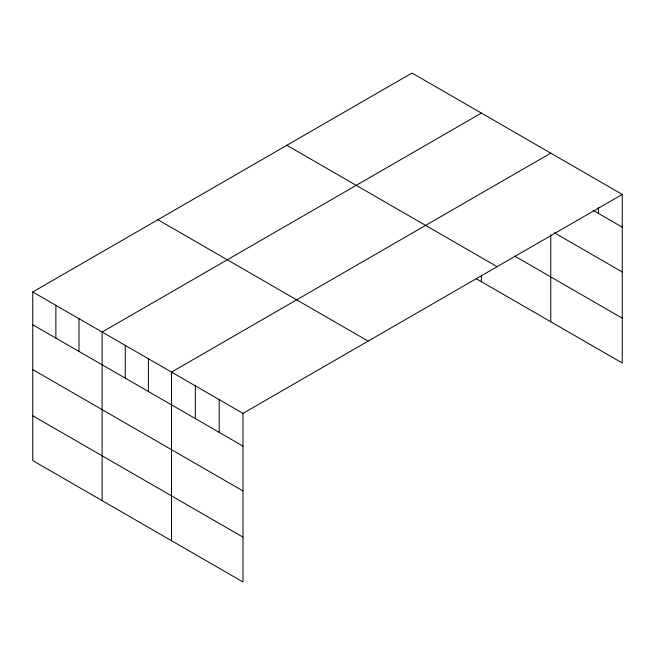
<?xml version="1.0" encoding="UTF-8"?>
<svg xmlns="http://www.w3.org/2000/svg" width="655" height="655" viewBox="0 0 655 655"><rect width="100%" height="100%" fill="white"/><g stroke="black" fill="none" stroke-linecap="round" stroke-linejoin="round"><path stroke-width="0.98" d="M32.75 291.983L242.997 413.37L242.997 581.976L32.75 460.588L32.75 291.983L412.003 73.024L622.25 194.412L622.25 363.017L476.242 278.719M481.384 113.086L102.131 332.044L102.131 500.641M550.765 153.139L171.512 372.097L171.512 540.702M242.997 413.37L622.25 194.412M593.127 210.353L622.25 227.162M554.294 232.762L622.25 271.997M514.789 256.146L622.25 318.183M286.849 145.287L497.096 266.667M157.904 219.728L368.151 341.116M32.75 324.741L242.997 446.12M32.75 369.567L242.997 490.955M32.75 415.753L242.997 537.141M598.424 207.455L598.424 213.407M550.765 234.744L550.765 321.744M481.384 275.575L481.384 281.683M219.171 399.615L219.171 432.365M195.346 385.86L195.346 418.61M148.39 358.752L148.39 391.502M125.261 345.398L125.261 378.148M79.001 318.69L79.001 351.44M55.88 305.336L55.88 338.086"/></g></svg>
